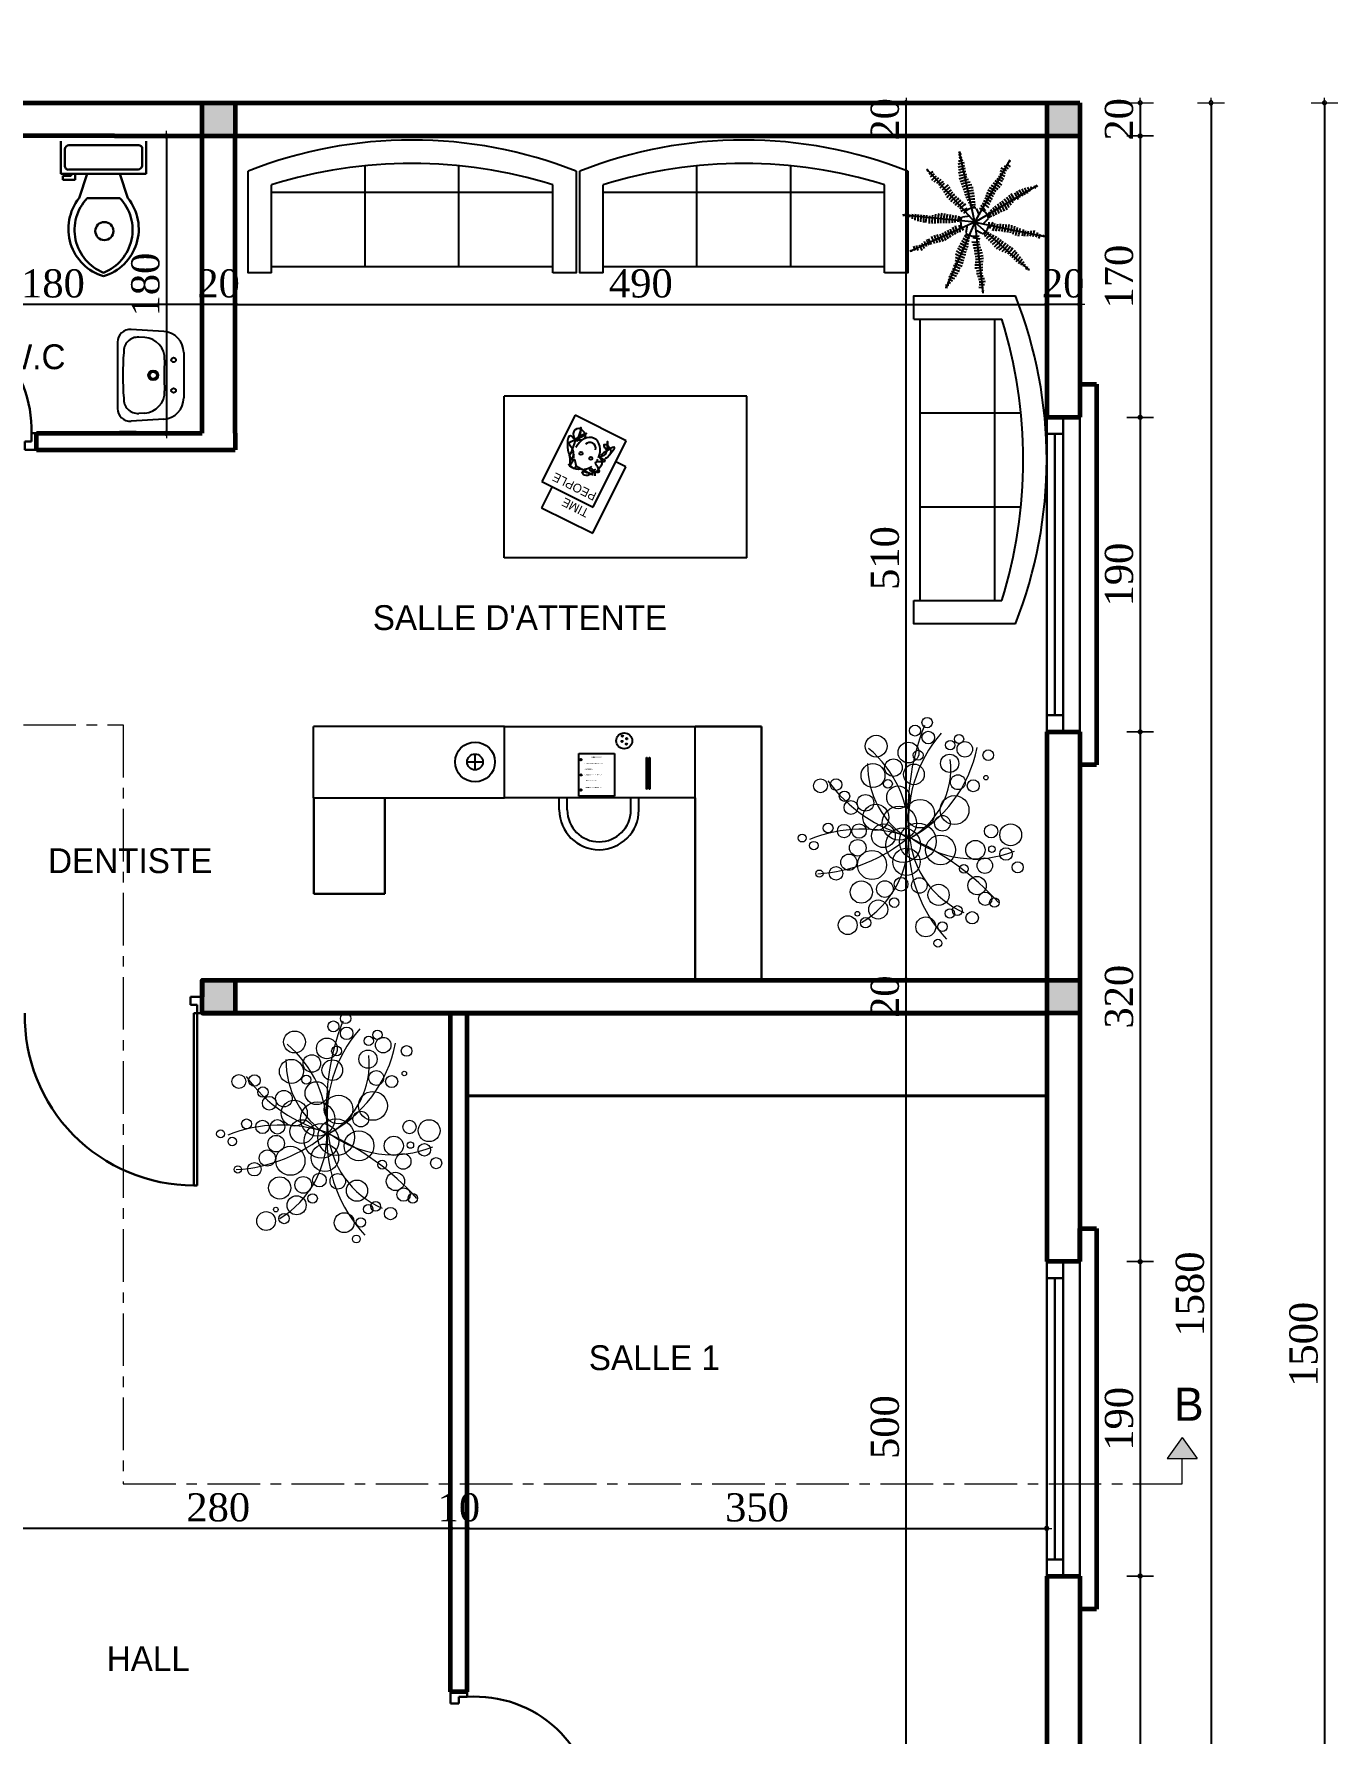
# Model space of a CAD drawing. Header units: millimetres. Extents: x -4146 to 23, y -2153 to 7365.
# Drawn here: x -3607 to -2819, y 2328 to 3354 of the extents above; entities that cross this region are included whole.
import ezdxf

# ---------------------------------------------------------------- set-up
doc = ezdxf.new("R2010")
doc.units = ezdxf.units.MM
doc.linetypes.add('AXES', pattern=[50.8, 31.75, -6.35, 6.35, -6.35])
for name, color, linetype in [('9-BUITEN', 7, 'Continuous'), ('F-1', 1, 'Continuous'), ('F-2', 2, 'Continuous'), ('f-3', 3, 'Continuous'), ('fur', 9, 'Continuous')]:
    doc.layers.add(name, color=color, linetype=linetype)
for name, color, linetype, lineweight in [('Calque9', 40, 'Continuous', 30), ('Cotation', 242, 'Continuous', 20), ('ecriture', 122, 'Continuous', 40), ('ESC', 111, 'Continuous', 40), ('fin', 73, 'Continuous', 20), ('HA', 8, 'Continuous', 20), ('minuiserue', 3, 'Continuous', 30), ('MUR', 6, 'Continuous', 60)]:
    doc.layers.add(name, color=color, linetype=linetype, lineweight=lineweight)
doc.styles.add('cotation', font='times.ttf', dxfattribs={"height": 17})
doc.dimstyles.new('ech-100', dxfattribs={"dimtxt": 17, "dimasz": 0.02, "dimexe": 1.25, "dimexo": 0.625, "dimgap": 4, "dimtad": 1, "dimdec": 0, "dimtxsty": 'cotation', "dimblk": 'cotation', "dimcen": 2, "dimse1": 1, "dimse2": 1, "dimadec": 0, "dimazin": 0, "dimtfac": 1, "dimtdec": 0, "dimtix": 1, "dimtmove": 0, "dimatfit": 3, "dimldrblk": 'cotation', "dimfxl": 1.25, "dimtolj": 1, "dimarcsym": 0})

# ---------------------------------------------------------------- blocks, each defined once
blk = doc.blocks.new('Canapé confort à dos rond - 7 pi')
at = {"linetype": 'Continuous'}
for p, q in [((-12.00002, -32.4421), (-12.00003, -6.5971)), ((11.99997, -32.4421), (11.99998, -6.5971)), ((-36.000027, -34), (-36.000027, -11.4696)), ((35.99998, -34), (35.99998, -11.4696)), ((-35.999844, -13.3819), (35.9998, -13.3819)), ((-36.000027, -32.4421), (35.99998, -32.4421))]:
    blk.add_line(p, q, dxfattribs=at)
for points in [[(-36.000027, -34), (-42.000027, -34), (-42.000027, -8)], [(41.99998, -8), (41.99998, -34), (35.99998, -34)]]:
    blk.add_lwpolyline(points, dxfattribs=at)
for centre, radius, start, end in [((0, -114.25), 114.25, 68.43141, 111.5686), ((-0.00001, -127.1968), 121.1968, 72.72033, 107.2797)]:
    blk.add_arc(centre, radius, start, end, dxfattribs=at)
blk = doc.blocks.new('cotation')
at = {"layer": 'Cotation'}
h = blk.add_hatch(color=256, dxfattribs=at)
h.paths.add_polyline_path([(57.15, 0), (62.15, 0, 0.41421356), (0, 62.15), (0, 57.15, -0.41421356)])
h.paths.add_polyline_path([(0, -57.15), (0, -62.15, 0.41421356), (62.15, 0), (57.15, 0, -0.41421356)])
h.paths.add_polyline_path([(0, -62.15), (0, -57.15, -0.41421356), (-57.15, 0), (-62.15, 0, 0.41421356)])
h.paths.add_polyline_path([(0, 57.15), (0, 62.15, 0.41421356), (-62.15, 0), (-57.15, 0, -0.41421356)])
for p, q in [((-152.4, 0), (152.4, 0)), ((0, 406.4), (0, -406.4))]:
    blk.add_line(p, q, dxfattribs=at)
for radius, start, end in [(62.15, 0, 180), (62.15, 180, 0), (57.15, 0, 180), (57.15, 180, 0)]:
    blk.add_arc((0, 0), radius, start, end, dxfattribs=at)
blk = doc.blocks.new('*D256')
at = {"layer": 'Defpoints', "color": 0}
for p in [(-2975.3, 3312.6), (-2975.3, 3292.6), (-2938.8, 3292.6)]:
    blk.add_point(p, dxfattribs=at)
at = {"layer": 'HA', "color": 0, "lineweight": -2}
blk.add_line((-2938.8, 3312.6), (-2938.8, 3292.6), dxfattribs=at)
at = {"layer": 'HA', "color": 0, "lineweight": -2, "xscale": 0.02, "yscale": 0.02, "zscale": 0.02}
for p, rotation in [((-2938.8, 3312.6), 90), ((-2938.8, 3292.6), 270)]:
    blk.add_blockref('cotation', p, dxfattribs=dict(at, rotation=rotation))
at = {"layer": 'HA', "color": 0, "insert": (-2951.5, 3302.6), "char_height": 17, "attachment_point": 5, "rotation": 90, "style": 'cotation'}
blk.add_mtext('\\A1;20', dxfattribs=at)
blk = doc.blocks.new('*D257')
at = {"layer": 'Defpoints', "color": 0}
for p in [(-2975.3, 3292.6), (-2975.3, 3122.6), (-2938.8, 3122.6)]:
    blk.add_point(p, dxfattribs=at)
at = {"layer": 'HA', "color": 0, "lineweight": -2}
blk.add_line((-2938.8, 3292.6), (-2938.8, 3122.6), dxfattribs=at)
at = {"layer": 'HA', "color": 0, "lineweight": -2, "xscale": 0.02, "yscale": 0.02, "zscale": 0.02}
for p, rotation in [((-2938.8, 3292.6), 90), ((-2938.8, 3122.6), 270)]:
    blk.add_blockref('cotation', p, dxfattribs=dict(at, rotation=rotation))
at = {"layer": 'HA', "color": 0, "insert": (-2951.5, 3207.6), "char_height": 17, "attachment_point": 5, "rotation": 90, "style": 'cotation'}
blk.add_mtext('\\A1;170', dxfattribs=at)
blk = doc.blocks.new('*D258')
at = {"layer": 'Defpoints', "color": 0}
for p in [(-2975.3, 3122.6), (-2975.3, 2932.6), (-2938.8, 2932.6)]:
    blk.add_point(p, dxfattribs=at)
at = {"layer": 'HA', "color": 0, "lineweight": -2}
blk.add_line((-2938.8, 3122.6), (-2938.8, 2932.6), dxfattribs=at)
at = {"layer": 'HA', "color": 0, "lineweight": -2, "xscale": 0.02, "yscale": 0.02, "zscale": 0.02}
for p, rotation in [((-2938.8, 3122.6), 90), ((-2938.8, 2932.6), 270)]:
    blk.add_blockref('cotation', p, dxfattribs=dict(at, rotation=rotation))
at = {"layer": 'HA', "color": 0, "insert": (-2951.5, 3027.6), "char_height": 17, "attachment_point": 5, "rotation": 90, "style": 'cotation'}
blk.add_mtext('\\A1;190', dxfattribs=at)
blk = doc.blocks.new('*D259')
at = {"layer": 'Defpoints', "color": 0}
for p in [(-2975.3, 2932.6), (-2975.3, 2612.6), (-2938.8, 2612.6)]:
    blk.add_point(p, dxfattribs=at)
at = {"layer": 'HA', "color": 0, "lineweight": -2}
blk.add_line((-2938.8, 2932.6), (-2938.8, 2612.6), dxfattribs=at)
at = {"layer": 'HA', "color": 0, "lineweight": -2, "xscale": 0.02, "yscale": 0.02, "zscale": 0.02}
for p, rotation in [((-2938.8, 2932.6), 90), ((-2938.8, 2612.6), 270)]:
    blk.add_blockref('cotation', p, dxfattribs=dict(at, rotation=rotation))
at = {"layer": 'HA', "color": 0, "insert": (-2951.5, 2772.6), "char_height": 17, "attachment_point": 5, "rotation": 90, "style": 'cotation'}
blk.add_mtext('\\A1;320', dxfattribs=at)
blk = doc.blocks.new('*D260')
at = {"layer": 'Defpoints', "color": 0}
for p in [(-2975.3, 2612.6), (-2975.3, 2422.6), (-2938.8, 2422.6)]:
    blk.add_point(p, dxfattribs=at)
at = {"layer": 'HA', "color": 0, "lineweight": -2}
blk.add_line((-2938.8, 2612.6), (-2938.8, 2422.6), dxfattribs=at)
at = {"layer": 'HA', "color": 0, "lineweight": -2, "xscale": 0.02, "yscale": 0.02, "zscale": 0.02}
for p, rotation in [((-2938.8, 2612.6), 90), ((-2938.8, 2422.6), 270)]:
    blk.add_blockref('cotation', p, dxfattribs=dict(at, rotation=rotation))
at = {"layer": 'HA', "color": 0, "insert": (-2951.5, 2517.6), "char_height": 17, "attachment_point": 5, "rotation": 90, "style": 'cotation'}
blk.add_mtext('\\A1;190', dxfattribs=at)
blk = doc.blocks.new('*D261')
at = {"layer": 'Defpoints', "color": 0}
for p in [(-2975.3, 2422.6), (-2975.3, 2102.6), (-2938.8, 2102.6)]:
    blk.add_point(p, dxfattribs=at)
at = {"layer": 'HA', "color": 0, "lineweight": -2}
blk.add_line((-2938.8, 2422.6), (-2938.8, 2102.6), dxfattribs=at)
at = {"layer": 'HA', "color": 0, "lineweight": -2, "xscale": 0.02, "yscale": 0.02, "zscale": 0.02}
for p, rotation in [((-2938.8, 2422.6), 90), ((-2938.8, 2102.6), 270)]:
    blk.add_blockref('cotation', p, dxfattribs=dict(at, rotation=rotation))
at = {"layer": 'HA', "color": 0, "insert": (-2951.5, 2262.6), "char_height": 17, "attachment_point": 5, "rotation": 90, "style": 'cotation'}
blk.add_mtext('\\A1;320', dxfattribs=at)
blk = doc.blocks.new('*D267')
at = {"layer": 'Defpoints', "color": 0}
for p in [(-2995.3, 3190.8), (-2995.3, 3190.8), (-2975.3, 3190.8)]:
    blk.add_point(p, dxfattribs=at)
at = {"layer": 'HA', "color": 0, "lineweight": -2}
for p, q in [((-2995.3, 3190.8), (-2995.3, 3190.8)), ((-2975.3, 3190.8), (-2995.3, 3190.8)), ((-2975.2, 3190.8), (-2975.2, 3190.8))]:
    blk.add_line(p, q, dxfattribs=at)
at = {"layer": 'HA', "color": 0, "lineweight": -2, "xscale": 0.02, "yscale": 0.02, "zscale": 0.02}
blk.add_blockref('cotation', (-2995.3, 3190.8), dxfattribs=at)
at = {"layer": 'HA', "color": 0, "lineweight": -2, "xscale": 0.02, "yscale": 0.02, "zscale": 0.02, "rotation": 180}
blk.add_blockref('cotation', (-2975.3, 3190.8), dxfattribs=at)
at = {"layer": 'HA', "color": 0, "insert": (-2985.3, 3203.4), "char_height": 17, "attachment_point": 5, "style": 'cotation'}
blk.add_mtext('\\A1;20', dxfattribs=at)
blk = doc.blocks.new('*D268')
at = {"layer": 'Defpoints', "color": 0}
for p in [(-3505.3, 3190.8), (-3505.3, 3190.8), (-3485.3, 3190.8)]:
    blk.add_point(p, dxfattribs=at)
at = {"layer": 'HA', "color": 0, "lineweight": -2}
for p, q in [((-3505.3, 3190.8), (-3505.3, 3190.8)), ((-3485.3, 3190.8), (-3505.3, 3190.8)), ((-3485.2, 3190.8), (-3485.2, 3190.8))]:
    blk.add_line(p, q, dxfattribs=at)
at = {"layer": 'HA', "color": 0, "lineweight": -2, "xscale": 0.02, "yscale": 0.02, "zscale": 0.02}
blk.add_blockref('cotation', (-3505.3, 3190.8), dxfattribs=at)
at = {"layer": 'HA', "color": 0, "lineweight": -2, "xscale": 0.02, "yscale": 0.02, "zscale": 0.02, "rotation": 180}
blk.add_blockref('cotation', (-3485.3, 3190.8), dxfattribs=at)
at = {"layer": 'HA', "color": 0, "insert": (-3495.3, 3203.4), "char_height": 17, "attachment_point": 5, "style": 'cotation'}
blk.add_mtext('\\A1;20', dxfattribs=at)
blk = doc.blocks.new('*D269')
at = {"layer": 'Defpoints', "color": 0}
for p in [(-3685.3, 3212.1), (-3685.3, 3190.8), (-3505.3, 3190.8)]:
    blk.add_point(p, dxfattribs=at)
at = {"layer": 'HA', "color": 0, "lineweight": -2}
blk.add_line((-3505.3, 3190.8), (-3685.2, 3190.8), dxfattribs=at)
at = {"layer": 'HA', "color": 0, "lineweight": -2, "xscale": 0.02, "yscale": 0.02, "zscale": 0.02, "rotation": 180}
blk.add_blockref('cotation', (-3685.3, 3190.8), dxfattribs=at)
at = {"layer": 'HA', "color": 0, "lineweight": -2, "xscale": 0.02, "yscale": 0.02, "zscale": 0.02}
blk.add_blockref('cotation', (-3505.3, 3190.8), dxfattribs=at)
at = {"layer": 'HA', "color": 0, "insert": (-3595.3, 3203.4), "char_height": 17, "attachment_point": 5, "style": 'cotation'}
blk.add_mtext('\\A1;180', dxfattribs=at)
blk = doc.blocks.new('A$C27715B0A')
at = {"layer": 'fur'}
for p, q in [((0.14, 0.4), (0.414, 0.4)), ((0.012, 0.28), (0, 0.082)), ((0.541, 0.28), (0.553, 0.082)), ((0.049, 0.165), (0.046, 0.128)), ((0.505, 0.165), (0.507, 0.128)), ((0.077, 0), (0.477, 0))]:
    blk.add_line(p, q, dxfattribs=at)
for centre, radius in [((0.184, 0.339), 0.0138), ((0.369, 0.339), 0.0138), ((0.277, 0.216), 0.0299), ((0.277, 0.216), 0.0209)]:
    blk.add_circle(centre, radius, dxfattribs=at)
for centre, radius, start, end in [((0.14, 0.272), 0.128, 90, 176.5107), ((0.414, 0.272), 0.128, 3.4893, 90), ((0.176, 0.157), 0.128, 87.0421, 176.5107), ((0.277, 2.097), 1.815, 267.0421, 272.9579), ((0.377, 0.157), 0.128, 3.4893, 92.9579), ((0.132, 0.123), 0.0854, 176.5107, 274.6424), ((0.422, 0.123), 0.0854, 265.3576, 3.4893), ((0.077, 0.077), 0.0768, 176.5107, 270), ((0.277, 1.739), 1.707, 265.3576, 274.6424), ((0.477, 0.077), 0.0768, 270, 3.4893)]:
    blk.add_arc(centre, radius, start, end, dxfattribs=at)
blk = doc.blocks.new('*D279')
at = {"layer": 'Defpoints', "color": 0}
for p in [(-2975.3, 3312.6), (-2975.3, 1732.6), (-2896, 1732.6)]:
    blk.add_point(p, dxfattribs=at)
at = {"layer": 'HA', "color": 0, "lineweight": -2}
blk.add_line((-2896, 3312.6), (-2896, 1732.6), dxfattribs=at)
at = {"layer": 'HA', "color": 0, "lineweight": -2, "xscale": 0.02, "yscale": 0.02, "zscale": 0.02}
for p, rotation in [((-2896, 3312.6), 90), ((-2896, 1732.6), 270)]:
    blk.add_blockref('cotation', p, dxfattribs=dict(at, rotation=rotation))
at = {"layer": 'HA', "color": 0, "insert": (-2908.7, 2593), "char_height": 17, "attachment_point": 5, "rotation": 90, "style": 'cotation'}
blk.add_mtext('\\A1;1580', dxfattribs=at)
blk = doc.blocks.new('B3')
at = {"layer": 'F-1'}
for p, q in [((-4180.4, 2571.9), (-4180, 2571.9)), ((-4180.4, 2552.7), (-4180.4, 2571.9)), ((-4180, 2571.9), (-4180, 2552.7)), ((-4178.9, 2571.9), (-4178.5, 2571.9)), ((-4178.9, 2552.7), (-4178.9, 2571.9)), ((-4178.5, 2571.9), (-4178.5, 2552.7)), ((-4180, 2552.7), (-4180.4, 2552.7)), ((-4178.5, 2552.7), (-4178.9, 2552.7))]:
    blk.add_line(p, q, dxfattribs=at)
at = {"layer": 'F-2'}
for p, q in [((-4159.2, 2576.1), (-4137.5, 2576.1)), ((-4159.2, 2550.4), (-4159.2, 2576.1)), ((-4137.5, 2576.1), (-4137.5, 2550.4)), ((-4137.5, 2550.4), (-4159.2, 2550.4))]:
    blk.add_line(p, q, dxfattribs=at)
for centre, radius in [((-4138.8, 2572.4), 0.45), ((-4138.9, 2563.3), 0.45), ((-4165, 2542.7), 4.8), ((-4138.8, 2554.1), 0.45), ((-4166.5, 2541.4), 0.434), ((-4166.3, 2544.7), 0.434), ((-4163.9, 2539.9), 0.434), ((-4163.7, 2543.1), 0.434)]:
    blk.add_circle(centre, radius, dxfattribs=at)
at = {"layer": 'f-3'}
for p, q in [((-4207.8, 2577.2), (-4092.6, 2577.2)), ((-4207.8, 2577.2), (-4207.8, 2534)), ((-4173.8, 2584.5), (-4173.8, 2577.2)), ((-4169, 2584.5), (-4169, 2577.2)), ((-4130.6, 2584.5), (-4130.6, 2577.2)), ((-4125.8, 2584.5), (-4125.8, 2577.2)), ((-3977.4, 2577.2), (-4092.6, 2577.2)), ((-4092.6, 2577.2), (-4092.6, 2534)), ((-4092.6, 2577.2), (-4092.6, 2534)), ((-3977.4, 2577.2), (-3977.4, 2534)), ((-4074.9, 2560.3), (-4074.9, 2550.7)), ((-4070.1, 2555.5), (-4079.7, 2555.5)), ((-4092.6, 2534), (-4207.8, 2534)), ((-4092.6, 2534), (-3977.4, 2534))]:
    blk.add_line(p, q, dxfattribs=at)
for radius in [12, 4.8]:
    blk.add_circle((-4074.9, 2555.5), radius, dxfattribs=at)
for radius in [24, 19.2]:
    blk.add_arc((-4149.8, 2584.5), radius, 0, 180, dxfattribs=at)
at = {"layer": 'F-1'}
for s, p in [('5. PICK UP PRESCRIPTION', (-4141, 2571.2)), ('4. BUY NEW OUTFIT', (-4141, 2567)), ('1. GO TO GROCERY STORE', (-4140.9, 2556.7)), ('3. PICK UP DRY CLEANING', (-4141, 2563.6)), ('2. LAUNDRY', (-4141, 2560.1)), ('THINGS TO DO', (-4145.2, 2552.9))]:
    blk.add_text(s, height=0.6, rotation=180, dxfattribs=at).set_placement(p)
blk = doc.blocks.new('B1')
at = {"layer": 'minuiserue'}
for p, q in [((-2606.2, 2449.2), (-2664.1, 2449.2)), ((-2664.1, 2406.2), (-2664.1, 2449.2)), ((-2606.2, 2406.2), (-2664.1, 2406.2))]:
    blk.add_line(p, q, dxfattribs=at)
at = {"layer": 'HA', "rotation": 90}
blk.add_blockref('B3', (-29, 6426.7), dxfattribs=at)
blk = doc.blocks.new('XXXHBO16')
at = {"color": 0, "linetype": 'ByBlock'}
for p, q in [((-34.4, 145.6), (-30.5, 147.6)), ((-33.6, 139.8), (-28, 143.5)), ((0, 0), (-32.3, 146.5)), ((0, 0), (74.1, 130.4)), ((61.2, 118), (69.9, 111.8)), ((66.4, 122.3), (73.8, 116)), ((70.8, 129), (73.4, 125.3)), ((-32.8, 97.9), (-17.2, 100.6)), ((46, 91.4), (58.1, 85.6)), ((-8.6, 30.5), (0.3, 32.6)), ((2.3, 28.4), (9.2, 14.2)), ((12.4, 35.3), (22.4, 24.3))]:
    blk.add_line(p, q, dxfattribs=at)
for radius, start, end in [(126, 100.4195, 106.2498), (120, 100.3725, 107.0614), (114, 100.3204, 107.6998), (132, 100.9275, 105.1598), (138, 101.4793, 104.1717), (120, 57.521, 63.6333), (126, 58.2087, 64.1349), (108, 100.2626, 108.411), (96, 100.12, 110.0324), (90, 98.6182, 109.9747), (84, 96.8812, 109.9088), (78, 94.8465, 109.8326), (72, 92.7838, 109.8615), (78, 54.9117, 67.1885), (84, 54.323, 65.8976), (90, 53.8134, 64.7857), (96, 53.8735, 63.8176), (108, 55.9081, 62.56), (114, 56.7585, 62.8153), (66, 92.3455, 110.0508), (60, 91.8192, 110.278), (54, 91.1752, 110.5557), (48, 90.3691, 110.1574), (42, 89.3305, 109.0606), (36, 87.9414, 107.5931), (42, 45.6039, 67.4771), (48, 48.9103, 67.5649), (54, 51.1356, 67.6333), (60, 52.4375, 67.688), (66, 53.4982, 67.7327), (72, 54.3794, 67.77), (30, 13.9868, 70.8343)]:
    blk.add_arc((0, 0), radius, start, end, dxfattribs=at)
blk = doc.blocks.new('c3ahbo16')
at = {"color": 0, "linetype": 'ByBlock', "lineweight": 0}
blk.add_blockref('XXXHBO16', (0, 0), dxfattribs=at)
for rotation in [72.00000000000053, 287.9999999999995, 143.9999999999999, 216.0000000000001]:
    blk.add_blockref('XXXHBO16', (0, 0), dxfattribs=dict(at, rotation=rotation))
blk = doc.blocks.new('c3ahboo4')
at = {"color": 0, "linetype": 'ByBlock', "lineweight": 0}
for centre, radius in [((27.3, 175.9), 7.84), ((-49.7, 140.3), 16.5), ((9, 163.8), 8.29), ((28.9, 153.3), 9.49), ((75.4, 151.1), 7.02), ((-0.9, 130.6), 15.7), ((13.7, 126.6), 7.4), ((62.2, 141.9), 7.06), ((84.1, 135.6), 11.7), ((119.5, 126.7), 8.03), ((-54.5, 95.9), 18.1), ((-23.6, 107.8), 13.3), ((7.3, 97.7), 15.6), ((61.2, 114.3), 13.8), ((-133.7, 80.5), 10.5), ((-110.3, 82.2), 8.72), ((-32, 83.4), 6.71), ((-16.5, 63), 17.3), ((73.6, 85.8), 11.2), ((96.9, 80.5), 9.1), ((116, 92.7), 3.31), ((-97.5, 64.7), 7.84), ((-87.8, 47.7), 10.4), ((-65.8, 54.7), 12.5), ((-50.2, 32.8), 19.7), ((16.7, 38.3), 21.6), ((68.6, 43.8), 21.8), ((-14.8, 24), 25.8), ((50.3, 23.8), 11.8), ((-161.4, 1.5), 5.94), ((-122.2, 16.6), 7.4), ((-98.2, 12.1), 10.1), ((-75.5, 12.1), 10.9), ((-38.7, 5), 17.9), ((-8.9, -9.1), 26.2), ((13.2, -3.6), 27.7), ((47.5, -16.5), 22.5), ((123.8, 11.9), 10.1), ((153.4, 6.4), 16.5), ((-143.7, -9.9), 6.43), ((-90.9, -35), 12.2), ((-77.5, -13.2), 12.5), ((-56, -39.1), 22), ((-3.9, -34.5), 20.7), ((100.1, -16.5), 14.5), ((125.1, -15.4), 4.93), ((146.2, -22.6), 9.39), ((-135.4, -52.2), 5.46), ((-110.3, -51.9), 10.2), ((82.7, -45), 6.62), ((114.3, -40.1), 11.7), ((164, -42.7), 8.4), ((-72.1, -80.1), 16.8), ((-36.5, -75.5), 12.6), ((-12.1, -68.3), 10.3), ((15.5, -70.1), 11.7), ((44.5, -84.3), 16), ((102.6, -70.3), 13.8), ((-46.6, -106.4), 14.4), ((-22.5, -96), 7.19), ((72.8, -108), 7.4), ((114.9, -90.2), 10.1), ((128.8, -95.8), 7.19), ((-92.7, -130.1), 14.2), ((-78, -112.8), 3.49), ((-65.6, -126.4), 7.8), ((25.2, -132.6), 15), ((50.3, -132.3), 7.19), ((61.5, -112.3), 7.06), ((95.2, -118.9), 9.36), ((43.5, -157.3), 5.94)]:
    blk.add_circle(centre, radius, dxfattribs=at)
for centre, radius, start, end in [((350.6, 42.4), 352.1, 158.4887, 186.8224), ((199.5, 28.3), 200.3, 138.8673, 187.727), ((-166.1, 8.9), 165.5, 357.8699, 50.6155), ((-92.6, 176.8), 199, 297.5671, 348.8381), ((69.2, 112.3), 131.9, 179.3256, 238.0735), ((-56.6, 106.2), 119.6, 298.751, 6.6118), ((56.2, 217.3), 220.7, 215.8726, 255.444), ((-70.2, -201.8), 216.7, 71.3392, 111.6799), ((-151, 178.2), 231, 273.3086, 310.5821), ((-148.7, 0.2), 147.9, 301.2651, 0.9994), ((-171.6, -375.4), 414.9, 42.3394, 65.6862), ((210.9, -6.8), 211.6, 177.8302, 223.0418), ((137.8, 15.1), 137.5, 184.7691, 246.3269), ((98.8, 130.3), 160.2, 232.24, 292.0944)]:
    blk.add_arc(centre, radius, start, end, dxfattribs=at)
blk = doc.blocks.new('*D283')
at = {"layer": 'Defpoints', "color": 0}
for p in [(-3080.2, 2762.6), (-3080.2, 2762.6), (-3080.2, 2262.6)]:
    blk.add_point(p, dxfattribs=at)
at = {"layer": 'HA', "color": 0, "lineweight": -2}
blk.add_line((-3080.2, 2262.6), (-3080.2, 2762.6), dxfattribs=at)
at = {"layer": 'HA', "color": 0, "lineweight": -2, "xscale": 0.02, "yscale": 0.02, "zscale": 0.02}
for p, rotation in [((-3080.2, 2762.6), 90), ((-3080.2, 2262.6), 270)]:
    blk.add_blockref('cotation', p, dxfattribs=dict(at, rotation=rotation))
at = {"layer": 'HA', "color": 0, "insert": (-3092.9, 2512.6), "char_height": 17, "attachment_point": 5, "rotation": 90, "style": 'cotation'}
blk.add_mtext('\\A1;500', dxfattribs=at)
blk = doc.blocks.new('*D284')
at = {"layer": 'Defpoints', "color": 0}
for p in [(-3080.2, 2782.6), (-3080.2, 2782.6), (-3080.2, 2762.6)]:
    blk.add_point(p, dxfattribs=at)
at = {"layer": 'HA', "color": 0, "lineweight": -2}
for p, q in [((-3080.2, 2782.6), (-3080.2, 2782.7)), ((-3080.2, 2762.6), (-3080.2, 2782.6)), ((-3080.2, 2762.6), (-3080.2, 2762.6))]:
    blk.add_line(p, q, dxfattribs=at)
at = {"layer": 'HA', "color": 0, "lineweight": -2, "xscale": 0.02, "yscale": 0.02, "zscale": 0.02}
for p, rotation in [((-3080.2, 2782.6), 270), ((-3080.2, 2762.6), 90)]:
    blk.add_blockref('cotation', p, dxfattribs=dict(at, rotation=rotation))
at = {"layer": 'HA', "color": 0, "insert": (-3092.9, 2772.6), "char_height": 17, "attachment_point": 5, "rotation": 90, "style": 'cotation'}
blk.add_mtext('\\A1;20', dxfattribs=at)
blk = doc.blocks.new('*D285')
at = {"layer": 'Defpoints', "color": 0}
for p in [(-3080.2, 3292.6), (-3080.2, 3292.6), (-3080.2, 2782.6)]:
    blk.add_point(p, dxfattribs=at)
at = {"layer": 'HA', "color": 0, "lineweight": -2}
blk.add_line((-3080.2, 2782.6), (-3080.2, 3292.6), dxfattribs=at)
at = {"layer": 'HA', "color": 0, "lineweight": -2, "xscale": 0.02, "yscale": 0.02, "zscale": 0.02}
for p, rotation in [((-3080.2, 3292.6), 90), ((-3080.2, 2782.6), 270)]:
    blk.add_blockref('cotation', p, dxfattribs=dict(at, rotation=rotation))
at = {"layer": 'HA', "color": 0, "insert": (-3092.9, 3037.6), "char_height": 17, "attachment_point": 5, "rotation": 90, "style": 'cotation'}
blk.add_mtext('\\A1;510', dxfattribs=at)
blk = doc.blocks.new('*D286')
at = {"layer": 'Defpoints', "color": 0}
for p in [(-3080.2, 3312.6), (-3080.2, 3312.6), (-3080.2, 3292.6)]:
    blk.add_point(p, dxfattribs=at)
at = {"layer": 'HA', "color": 0, "lineweight": -2}
for p, q in [((-3080.2, 3312.6), (-3080.2, 3312.7)), ((-3080.2, 3292.6), (-3080.2, 3312.6)), ((-3080.2, 3292.6), (-3080.2, 3292.6))]:
    blk.add_line(p, q, dxfattribs=at)
at = {"layer": 'HA', "color": 0, "lineweight": -2, "xscale": 0.02, "yscale": 0.02, "zscale": 0.02}
for p, rotation in [((-3080.2, 3312.6), 270), ((-3080.2, 3292.6), 90)]:
    blk.add_blockref('cotation', p, dxfattribs=dict(at, rotation=rotation))
at = {"layer": 'HA', "color": 0, "insert": (-3092.9, 3302.6), "char_height": 17, "attachment_point": 5, "rotation": 90, "style": 'cotation'}
blk.add_mtext('\\A1;20', dxfattribs=at)
blk = doc.blocks.new('*D287')
at = {"layer": 'Defpoints', "color": 0}
for p in [(-3485.3, 3190.8), (-2995.3, 3190.8), (-2995.3, 3190.8)]:
    blk.add_point(p, dxfattribs=at)
at = {"layer": 'HA', "color": 0, "lineweight": -2}
blk.add_line((-3485.2, 3190.8), (-2995.3, 3190.8), dxfattribs=at)
at = {"layer": 'HA', "color": 0, "lineweight": -2, "xscale": 0.02, "yscale": 0.02, "zscale": 0.02, "rotation": 180}
blk.add_blockref('cotation', (-3485.3, 3190.8), dxfattribs=at)
at = {"layer": 'HA', "color": 0, "lineweight": -2, "xscale": 0.02, "yscale": 0.02, "zscale": 0.02}
blk.add_blockref('cotation', (-2995.3, 3190.8), dxfattribs=at)
at = {"layer": 'HA', "color": 0, "insert": (-3240.3, 3203.4), "char_height": 17, "attachment_point": 5, "style": 'cotation'}
blk.add_mtext('\\A1;490', dxfattribs=at)
blk = doc.blocks.new('*D304')
at = {"layer": 'Defpoints', "color": 0}
for p in [(-3355.2, 2451.4), (-3355.2, 2451.4), (-3345.2, 2451.4)]:
    blk.add_point(p, dxfattribs=at)
at = {"layer": 'HA', "color": 0, "lineweight": -2}
for p, q in [((-3355.3, 2451.4), (-3355.3, 2451.4)), ((-3345.2, 2451.4), (-3355.2, 2451.4)), ((-3345.2, 2451.4), (-3345.2, 2451.4))]:
    blk.add_line(p, q, dxfattribs=at)
at = {"layer": 'HA', "color": 0, "lineweight": -2, "xscale": 0.02, "yscale": 0.02, "zscale": 0.02}
blk.add_blockref('cotation', (-3355.2, 2451.4), dxfattribs=at)
at = {"layer": 'HA', "color": 0, "lineweight": -2, "xscale": 0.02, "yscale": 0.02, "zscale": 0.02, "rotation": 180}
blk.add_blockref('cotation', (-3345.2, 2451.4), dxfattribs=at)
at = {"layer": 'HA', "color": 0, "insert": (-3350.2, 2464), "char_height": 17, "attachment_point": 5, "style": 'cotation'}
blk.add_mtext('\\A1;10', dxfattribs=at)
blk = doc.blocks.new('*D305')
at = {"layer": 'Defpoints', "color": 0}
for p in [(-3635.7, 2451.4), (-3635.7, 2451.4), (-3355.2, 2451.4)]:
    blk.add_point(p, dxfattribs=at)
at = {"layer": 'HA', "color": 0, "lineweight": -2}
blk.add_line((-3355.3, 2451.4), (-3635.7, 2451.4), dxfattribs=at)
at = {"layer": 'HA', "color": 0, "lineweight": -2, "xscale": 0.02, "yscale": 0.02, "zscale": 0.02, "rotation": 180}
blk.add_blockref('cotation', (-3635.7, 2451.4), dxfattribs=at)
at = {"layer": 'HA', "color": 0, "lineweight": -2, "xscale": 0.02, "yscale": 0.02, "zscale": 0.02}
blk.add_blockref('cotation', (-3355.2, 2451.4), dxfattribs=at)
at = {"layer": 'HA', "color": 0, "insert": (-3495.5, 2464), "char_height": 17, "attachment_point": 5, "style": 'cotation'}
blk.add_mtext('\\A1;280', dxfattribs=at)
blk = doc.blocks.new('*D307')
at = {"layer": 'Defpoints', "color": 0}
for p in [(-2995.3, 2451.4), (-3345.2, 2437.1), (-2995.3, 2437.1)]:
    blk.add_point(p, dxfattribs=at)
at = {"layer": 'HA', "color": 0, "lineweight": -2}
blk.add_line((-3345.2, 2451.4), (-2995.3, 2451.4), dxfattribs=at)
at = {"layer": 'HA', "color": 0, "lineweight": -2, "xscale": 0.02, "yscale": 0.02, "zscale": 0.02, "rotation": 180}
blk.add_blockref('cotation', (-3345.2, 2451.4), dxfattribs=at)
at = {"layer": 'HA', "color": 0, "lineweight": -2, "xscale": 0.02, "yscale": 0.02, "zscale": 0.02}
blk.add_blockref('cotation', (-2995.3, 2451.4), dxfattribs=at)
at = {"layer": 'HA', "color": 0, "insert": (-3170.2, 2464), "char_height": 17, "attachment_point": 5, "style": 'cotation'}
blk.add_mtext('\\A1;350', dxfattribs=at)
blk = doc.blocks.new('*D386')
at = {"layer": 'Defpoints', "color": 0}
for p in [(-2975.3, 3312.6), (-2975.3, 1812.6), (-2827.5, 1812.6)]:
    blk.add_point(p, dxfattribs=at)
at = {"layer": 'HA', "color": 0, "lineweight": -2}
blk.add_line((-2827.5, 3312.6), (-2827.5, 1812.6), dxfattribs=at)
at = {"layer": 'HA', "color": 0, "lineweight": -2, "xscale": 0.02, "yscale": 0.02, "zscale": 0.02}
for p, rotation in [((-2827.5, 3312.6), 90), ((-2827.5, 1812.6), 270)]:
    blk.add_blockref('cotation', p, dxfattribs=dict(at, rotation=rotation))
at = {"layer": 'HA', "color": 0, "insert": (-2840.1, 2562.6), "char_height": 17, "attachment_point": 5, "rotation": 90, "style": 'cotation'}
blk.add_mtext('\\A1;1500', dxfattribs=at)
blk = doc.blocks.new('*D425')
at = {"layer": 'Defpoints', "color": 0}
for p in [(-3525.1, 3292.6), (-3526.8, 3113), (-3525.1, 3113)]:
    blk.add_point(p, dxfattribs=at)
at = {"layer": 'HA', "color": 0, "lineweight": -2}
blk.add_line((-3526.8, 3292.6), (-3526.8, 3113), dxfattribs=at)
at = {"layer": 'HA', "color": 0, "lineweight": -2, "xscale": 0.02, "yscale": 0.02, "zscale": 0.02}
for p, rotation in [((-3526.8, 3292.6), 90), ((-3526.8, 3113), 270)]:
    blk.add_blockref('cotation', p, dxfattribs=dict(at, rotation=rotation))
at = {"layer": 'HA', "color": 0, "insert": (-3539.4, 3202.8), "char_height": 17, "attachment_point": 5, "rotation": 90, "style": 'cotation'}
blk.add_mtext('\\A1;180', dxfattribs=at)
blk = doc.blocks.new('BAB')
at = {"layer": 'minuiserue'}
for p, q in [((0, 80), (-10, 80)), ((-10, 77), (-10, 80)), ((-5, 77), (-10, 77)), ((-5, 73), (-5, 77)), ((0, 73), (-5, 73)), ((0, 80), (0, 73)), ((-10, 5), (-84, 5)), ((-84, 5), (-84, 3)), ((-10, 3), (-84, 3)), ((-10, 5), (-10, 0)), ((-5, 3), (-10, 3)), ((-10, 0), (0, 0)), ((0, 7), (-5, 7)), ((-5, 7), (-5, 3)), ((0, 0), (0, 7))]:
    blk.add_line(p, q, dxfattribs=at)
blk.add_arc((-12, 5), 72, 88.4304, 180, dxfattribs=at)

msp = doc.modelspace()

# ---------------------------------------------------------------- hatches: boundary and pattern name
at = {"layer": 'fin'}
h = msp.add_hatch(color=256, dxfattribs=at)
h.paths.add_polyline_path([(-3867.136, 3354.186), (-3867.136, 3329.515), (-3844.696, 3341.851)])
h.paths.add_polyline_path([(-2913.397, 2506.295), (-2922.466, 2493.594), (-2904.327, 2493.594)])
h.paths.add_polyline_path([(-4019.543, 2964.874), (-4027.838, 2949.979), (-4011.249, 2949.979)])
at = {"layer": 'HA'}
h = msp.add_hatch(color=256, dxfattribs=at)
h.paths.add_polyline_path([(-2995.252, 3292.624), (-2975.252, 3292.624), (-2975.252, 3312.624), (-2995.252, 3312.624)])
h.paths.add_polyline_path([(-3485.253, 3292.624), (-3485.253, 3312.624), (-3505.253, 3312.624), (-3505.253, 3292.624)])
h.paths.add_polyline_path([(-3685.252, 3292.624), (-3685.252, 3312.624), (-3705.252, 3312.624), (-3705.252, 3292.624)])
h = msp.add_hatch(color=256, dxfattribs=at)
h.paths.add_polyline_path([(-2975.252, 2782.624), (-2995.252, 2782.624), (-2995.252, 2762.624), (-2975.252, 2762.624)])
h.paths.add_polyline_path([(-3485.247, 2782.624), (-3505.247, 2782.624), (-3505.247, 2762.624), (-3485.247, 2762.624)])
h.paths.add_polyline_path([(-3685.252, 2782.624), (-3705.252, 2782.624), (-3705.252, 2762.624), (-3685.252, 2762.624)])
h.paths.add_polyline_path([(-3955.252, 2782.624), (-3975.252, 2782.624), (-3975.252, 2772.624), (-3975.252, 2762.624), (-3955.252, 2762.624)])

# ---------------------------------------------------------------- linework, layer by layer
at = {"layer": 'Calque9'}
for p, q in [((-3590.538, 3289.424), (-3590.538, 3269.772)), ((-3588.081, 3284.511), (-3588.081, 3274.685)), ((-3543.865, 3286.967), (-3585.625, 3286.967)), ((-3541.409, 3274.685), (-3541.409, 3284.511)), ((-3538.953, 3269.772), (-3538.953, 3289.424)), ((-3590.538, 3269.772), (-3538.953, 3269.772)), ((-3589.31, 3268.544), (-3584.397, 3268.544)), ((-3589.31, 3266.088), (-3589.31, 3268.544)), ((-3581.94, 3266.088), (-3589.31, 3266.088)), ((-3585.625, 3272.229), (-3543.865, 3272.229)), ((-3584.397, 3268.544), (-3584.397, 3269.772)), ((-3581.94, 3269.772), (-3581.94, 3266.088)), ((-3574.571, 3269.772), (-3579.484, 3255.034)), ((-3554.919, 3269.772), (-3550.007, 3255.034)), ((-3554.919, 3255.034), (-3574.571, 3255.034))]:
    msp.add_line(p, q, dxfattribs=at)
at = {"layer": 'Calque9', "extrusion": (0, 0, -1)}
for centre, major_axis, start_param, end_param in [((-3585.484, 3284.37), (-1.839, -1.839), 0.83958905, 2.30200361), ((-3543.558, 3284.818), (-1.535, -1.535), 2.21429748, 4.06888783), ((-3585.932, 3274.378), (1.535, -1.535), 0.64350115, 2.49809154), ((-3544.198, 3275.017), (-1.986, -1.986), 4.04559845, 5.37917952), ((-3556.1, 3236.413), (21.137, -21.137), 1.07881195, 3.02868539), ((-3554.428, 3235.831), (-19.678, -19.678), -0.40561493, 1.54692501), ((-3573.391, 3236.413), (-21.137, -21.137), 3.25450313, 5.20437622), ((-3575.062, 3235.831), (19.678, -19.678), 4.73626348, 6.68880422), ((-3564.256, 3235.135), (-3.86, -3.86), -0.78539816, 5.49778714)]:
    msp.add_ellipse(centre, major_axis=major_axis, ratio=1, start_param=start_param, end_param=end_param, dxfattribs=at)
at = {"layer": 'ESC'}
msp.add_line((-2995.252, 2712.624), (-3345.247, 2712.624), dxfattribs=at)
at = {"layer": 'F-2'}
for p, q in [((-3280.067, 3123.877), (-3300.059, 3083.816)), ((-3249.111, 3108.428), (-3280.067, 3123.877)), ((-3269.103, 3068.368), (-3249.111, 3108.428)), ((-3269.37, 3052.552), (-3249.378, 3092.612)), ((-3249.378, 3092.612), (-3255.484, 3095.659)), ((-3293.954, 3080.769), (-3300.326, 3068)), ((-3300.059, 3083.816), (-3269.103, 3068.368)), ((-3300.326, 3068), (-3269.37, 3052.552))]:
    msp.add_line(p, q, dxfattribs=at)
for centre in [(-3276.477, 3100.832), (-3270.507, 3097.853)]:
    msp.add_circle(centre, 0.925, dxfattribs=at)
for centre in [(-3271.098, 3103.923), (-3271.365, 3088.107)]:
    msp.add_arc(centre, 3.571, 345.234999, 137.485462, dxfattribs=at)
for start_param, end_param in [(4.78572178, 7.82547552), (8.26258631, 8.49160533), (8.11575823, 8.12837379), (8.58500834, 8.73145111), (8.96647071, 9.11324203), (9.26608596, 9.68431417), (9.78998517, 9.9580904), (10.18291564, 10.39831865), (4.56795623, 4.67996613)]:
    msp.add_ellipse((-3272.913, 3100.873), major_axis=(4.469, 8.955), ratio=0.75, start_param=start_param, end_param=end_param, dxfattribs=at)
at = {"layer": 'F-2', "start_tangent": (-0.87269902, -0.48825856), "end_tangent": (0.33338044, 0.94279238)}
msp.add_spline([(-3271.067, 3091.58), (-3265.519, 3089.587), (-3267.495, 3095.487), (-3261.934, 3096.343), (-3265.274, 3098.651), (-3263.76, 3095.876), (-3269.222, 3089.405), (-3268.003, 3091.04), (-3273.295, 3087.396), (-3275.754, 3089.459), (-3269.5, 3088.01), (-3277.041, 3091.634), (-3279.499, 3093.14), (-3277.041, 3091.634), (-3280.754, 3091.636), (-3283.838, 3094.03), (-3280.111, 3091.634), (-3280.732, 3097.1), (-3282.961, 3093.753), (-3283.077, 3097.713), (-3283.528, 3100.446), (-3282.473, 3097.193), (-3281.073, 3101.729), (-3283.684, 3106.77), (-3279.52, 3109.315), (-3273.166, 3112.843), (-3279.52, 3109.315), (-3274.104, 3110.106), (-3277.687, 3115.786), (-3281.124, 3112.756), (-3278.637, 3108.31), (-3276.515, 3116.455), (-3279.52, 3109.315), (-3282.834, 3111.473), (-3283.528, 3100.446), (-3279.52, 3109.315)], degree=3, dxfattribs=at)
at = {"layer": 'F-2', "start_tangent": (-0.0574689, -0.9983473)}
msp.add_spline([(-3260.397, 3098.566), (-3261.869, 3097.648), (-3260.397, 3098.566), (-3260.149, 3105.29), (-3262.375, 3106.176), (-3260.744, 3102.585), (-3260.494, 3107.801), (-3261.939, 3100.19), (-3264.077, 3099.335), (-3256.554, 3104.552), (-3260.397, 3098.566)], degree=3, dxfattribs=at)
at = {"layer": 'f-3'}
for p, q in [((-3322.839, 3037.757), (-3322.839, 3135.441)), ((-3176.312, 3135.441), (-3322.839, 3135.441)), ((-3176.312, 3037.757), (-3176.312, 3135.441)), ((-3176.312, 3037.757), (-3176.312, 3135.441)), ((-3176.312, 3037.757), (-3322.839, 3037.757))]:
    msp.add_line(p, q, dxfattribs=at)
at = {"layer": 'fin', "linetype": 'AXES'}
for p, q in [((-4019.543, 2936.874), (-3552.815, 2936.874)), ((-3552.815, 2936.874), (-3552.815, 2478.295)), ((-3552.815, 2478.295), (-2913.397, 2478.295))]:
    msp.add_line(p, q, dxfattribs=at)
at = {"layer": 'fin'}
for p, q in [((-2913.397, 2506.295), (-2922.466, 2493.594)), ((-2913.397, 2506.295), (-2904.327, 2493.594)), ((-2922.466, 2493.594), (-2904.327, 2493.594)), ((-2913.397, 2478.295), (-2913.397, 2493.594))]:
    msp.add_line(p, q, dxfattribs=at)
at = {"layer": 'minuiserue'}
for p, q in [((-2975.252, 3122.624), (-2995.252, 3122.624)), ((-2995.252, 3122.624), (-2995.252, 2932.624)), ((-2985.252, 3122.624), (-2985.252, 2932.624)), ((-2985.252, 3122.624), (-2985.252, 3112.624)), ((-2975.252, 2932.624), (-2975.252, 3122.624)), ((-2985.252, 3112.624), (-2995.252, 3112.624)), ((-2990.252, 3112.624), (-2990.252, 2942.624)), ((-3167.451, 2935.886), (-3207.451, 2935.886)), ((-3167.451, 2892.686), (-3167.451, 2935.886)), ((-2985.252, 2942.624), (-2995.252, 2942.624)), ((-2985.252, 2932.624), (-2985.252, 2942.624)), ((-2995.252, 2932.624), (-2975.252, 2932.624)), ((-3207.451, 2892.686), (-3207.451, 2782.624)), ((-3167.451, 2892.686), (-3167.451, 2782.624)), ((-3505.247, 2772.624), (-3512.247, 2772.624)), ((-3512.247, 2772.624), (-3512.247, 2767.624)), ((-3505.247, 2762.624), (-3505.247, 2772.624)), ((-3512.247, 2767.624), (-3508.247, 2767.624)), ((-3510.247, 2762.624), (-3510.247, 2658.624)), ((-3510.247, 2762.624), (-3508.247, 2762.624)), ((-3508.247, 2767.624), (-3508.247, 2762.624)), ((-3508.247, 2762.624), (-3505.247, 2762.624)), ((-3508.247, 2762.624), (-3508.247, 2658.624)), ((-2995.252, 2762.624), (-2995.252, 2712.624)), ((-3510.247, 2658.624), (-3508.247, 2658.624)), ((-2995.252, 2612.624), (-2995.252, 2422.624)), ((-2975.252, 2612.624), (-2995.252, 2612.624)), ((-2985.252, 2612.624), (-2985.252, 2422.624)), ((-2985.252, 2612.624), (-2985.252, 2602.624)), ((-2975.252, 2422.624), (-2975.252, 2612.624)), ((-2985.252, 2602.624), (-2995.252, 2602.624)), ((-2990.252, 2602.624), (-2990.252, 2432.624)), ((-2985.252, 2432.624), (-2995.252, 2432.624)), ((-2985.252, 2422.624), (-2985.252, 2432.624)), ((-2975.252, 2422.624), (-2995.252, 2422.624)), ((-3345.247, 2352.624), (-3355.247, 2352.624)), ((-3355.247, 2352.624), (-3355.247, 2345.624)), ((-3345.247, 2349.624), (-3345.247, 2352.624)), ((-3355.247, 2345.624), (-3350.247, 2345.624)), ((-3350.247, 2345.624), (-3350.247, 2349.624)), ((-3350.247, 2349.624), (-3345.247, 2349.624))]:
    msp.add_line(p, q, dxfattribs=at)
for centre, radius, start, end in [((-3510.247, 2760.643), 102.019, 178.887496, 270), ((-3340.41, 2277.624), 72.162, 360, 93.843912)]:
    msp.add_arc(centre, radius, start, end, dxfattribs=at)
at = {"layer": 'MUR'}
for p, q in [((-3975.252, 3312.624), (-3008.252, 3312.624)), ((-3975.252, 3312.624), (-2975.252, 3312.624)), ((-3505.253, 3292.624), (-3505.253, 3312.624)), ((-3485.253, 3312.624), (-3485.253, 3292.624)), ((-2995.252, 3312.624), (-2995.252, 3122.624)), ((-2975.252, 3312.624), (-2975.252, 3122.624)), ((-3558.212, 3292.624), (-3625.252, 3292.624)), ((-3558.212, 3292.624), (-3541.498, 3292.624)), ((-3548.252, 3292.624), (-3028.252, 3292.624)), ((-3505.253, 3113.019), (-3505.253, 3292.624)), ((-3485.253, 3113.019), (-3485.253, 3292.624)), ((-3028.252, 3292.624), (-2975.252, 3292.624)), ((-2975.252, 3292.624), (-2975.252, 3122.624)), ((-2975.252, 3142.624), (-2965.252, 3142.624)), ((-2965.252, 3142.624), (-2965.252, 2932.624)), ((-2995.252, 3122.624), (-2975.252, 3122.624)), ((-3605.252, 3113.019), (-3505.253, 3113.019)), ((-3605.252, 3103.019), (-3605.252, 3113.019)), ((-3545.123, 3113.019), (-3555.123, 3113.019)), ((-3544.993, 3113.019), (-3505.253, 3113.019)), ((-3485.253, 3113.019), (-3485.253, 3103.019)), ((-3605.252, 3103.019), (-3485.253, 3103.019)), ((-2995.252, 2932.624), (-2995.252, 2612.624)), ((-2995.252, 2932.624), (-2975.252, 2932.624)), ((-2975.252, 2932.624), (-2975.252, 2612.624)), ((-2975.252, 2932.624), (-2975.252, 2612.624)), ((-2965.252, 2932.624), (-2965.252, 2912.624)), ((-2965.252, 2912.624), (-2975.252, 2912.624)), ((-3505.247, 2782.624), (-3505.247, 2772.624)), ((-3505.247, 2782.624), (-2995.252, 2782.624)), ((-3495.117, 2782.624), (-2995.252, 2782.624)), ((-2995.252, 2782.624), (-2975.252, 2782.624)), ((-2995.252, 2762.624), (-3505.247, 2762.624)), ((-3504.987, 2762.624), (-2995.252, 2762.624)), ((-3355.247, 2352.624), (-3355.247, 2762.624)), ((-3345.247, 2352.624), (-3345.247, 2762.624)), ((-2975.252, 2762.624), (-2995.252, 2762.624)), ((-2995.252, 2702.624), (-2995.252, 2682.624)), ((-2975.252, 2612.624), (-2975.252, 2632.624)), ((-2975.252, 2632.624), (-2965.252, 2632.624)), ((-2965.252, 2632.624), (-2965.252, 2422.624)), ((-2975.252, 2612.624), (-2995.252, 2612.624)), ((-2995.252, 2422.624), (-2995.252, 2102.624)), ((-2995.252, 2422.624), (-2975.252, 2422.624)), ((-2975.252, 2422.624), (-2975.252, 2102.624)), ((-2975.252, 2422.624), (-2975.252, 2102.624)), ((-2965.252, 2422.624), (-2965.252, 2402.624)), ((-2965.252, 2402.624), (-2975.252, 2402.624)), ((-3345.247, 2352.624), (-3355.247, 2352.624)), ((-3345.247, 2352.624), (-3355.247, 2352.624))]:
    msp.add_line(p, q, dxfattribs=at)
msp.add_lwpolyline([(-3485.247, 2762.624), (-3505.247, 2762.624), (-3505.247, 2782.624), (-3485.247, 2782.624)], close=True, dxfattribs=at)

# ---------------------------------------------------------------- block references
at = {"xscale": 2.358571443690483, "yscale": 2.358571443690483, "zscale": 0.9285714345238122}
for p in [(-3378.445, 3290.139), (-3178.134, 3290.139)]:
    msp.add_blockref('Canapé confort à dos rond - 7 pi', p, dxfattribs=at)
at = {"xscale": 2.358571443690483, "yscale": 2.358571443690483, "zscale": 0.9285714345238122, "rotation": 270}
msp.add_blockref('Canapé confort à dos rond - 7 pi', (-2995.252, 3096.937), dxfattribs=at)
at = {"layer": '9-BUITEN', "color": 3}
for name, p, xscale, yscale, zscale in [('c3ahbo16', (-3038.603, 3240.587), 0.2879602660578702, 0.2879602661416776, 0.2879602660411087), ('c3ahboo4', (-3078.344, 2867.843), 0.4000000000232831, 0.4000000001396984, 0.4), ('c3ahboo4', (-3429.532, 2689.138), 0.4000000000232831, 0.4000000001396984, 0.4)]:
    msp.add_blockref(name, p, dxfattribs=dict(at, xscale=xscale, yscale=yscale, zscale=zscale))
at = {"layer": 'fur', "color": 221, "xscale": 100, "yscale": 100, "zscale": 100, "rotation": 270}
msp.add_blockref('A$C27715B0A', (-3556.343, 3175.683), dxfattribs=at)
at = {"layer": 'minuiserue', "rotation": 89.99999999999899}
msp.add_blockref('B1', (-988.641, 5498.904), dxfattribs=at)
at = {"layer": 'MUR', "rotation": 270}
msp.add_blockref('BAB', (-3685.252, 3103.019), dxfattribs=at)

# ---------------------------------------------------------------- texts
at = {"layer": 'ecriture', "attachment_point": 1}
for s, width, insert, char_height in [('{\\fVrinda|b0|i0|c0|p2;  W.C}', 130.42633, (-3637.855, 3166.697), 15), ("{\\fVrinda|b0|i0|c0|p2;SALLE D'ATTENTE}", 207.86742, (-3402.183, 3009.117), 15), ('{\\fVrinda|b0|i0|c0|p2;DENTISTE}', 130.42633, (-3598.243, 2862.263), 15), ('{\\fVrinda|b0|i0|c0|p2;SALLE 1}', 130.42633, (-3271.746, 2562.013), 15), ('B', 194.01183, (-2918.355, 2536.4), 20), ('B', 194.01183, (-2918.355, 2536.4), 20), ('{\\fVrinda|b0|i0|c0|p2;HALL}', 130.42633, (-3562.82, 2380.226), 15)]:
    msp.add_mtext_dynamic_manual_height_columns(s, width=width, gutter_width=12.5, heights=[0], dxfattribs=dict(at, insert=insert, char_height=char_height))
at = {"layer": 'F-2'}
for s, rotation, p in [('PEOPLE', 153.478418, (-3266.553, 3076.781)), ('TIME', 153, (-3271.15, 3066.627))]:
    msp.add_text(s, height=5.3109, rotation=rotation, dxfattribs=at).set_placement(p)

# ---------------------------------------------------------------- dimensions: what is measured, and where the dimension line sits
at = {"layer": 'HA'}
for base, p1, p2, picture, middle in [((-3080.25, 3312.624), (-3080.25, 3292.624), (-3080.25, 3312.624), '*D286', (-3092.897, 3302.624)), ((-3080.25, 3292.624), (-3080.25, 2782.624), (-3080.25, 3292.624), '*D285', (-3092.897, 3037.624)), ((-3080.25, 2782.624), (-3080.25, 2762.624), (-3080.25, 2782.624), '*D284', (-3092.897, 2772.624)), ((-3080.25, 2762.624), (-3080.25, 2262.624), (-3080.25, 2762.624), '*D283', (-3092.897, 2512.624))]:
    dim = msp.add_linear_dim(base=base, p1=p1, p2=p2, angle=90, dimstyle='ech-100', override={"dimtmove": 1}, dxfattribs=at)
    dim.commit()
    dim.dimension.update_dxf_attribs({"geometry": picture, "text_midpoint": middle})
for base, p2, picture, middle in [((-2938.808, 3292.624), (-2975.252, 3292.624), '*D256', (-2938.808, 3302.624)), ((-2896.024, 1732.624), (-2975.252, 1732.624), '*D279', (-2896.024, 2592.988))]:
    dim = msp.add_linear_dim(base=base, p1=(-2975.252, 3312.624), p2=p2, angle=90, dimstyle='ech-100', dxfattribs=at)
    dim.commit()
    dim.dimension.update_dxf_attribs({"geometry": picture, "text_midpoint": middle, "dimtype": 160})
for base, p1, p2, picture, middle in [((-2827.486, 1812.624), (-2975.252, 3312.624), (-2975.252, 1812.624), '*D386', (-2840.133, 2562.624)), ((-3526.771, 3113.019), (-3525.123, 3292.624), (-3525.123, 3113.019), '*D425', (-3539.418, 3202.821)), ((-2938.808, 3122.624), (-2975.252, 3292.624), (-2975.252, 3122.624), '*D257', (-2951.48, 3207.624)), ((-2938.808, 2932.624), (-2975.252, 3122.624), (-2975.252, 2932.624), '*D258', (-2951.48, 3027.624)), ((-2938.808, 2612.624), (-2975.252, 2932.624), (-2975.252, 2612.624), '*D259', (-2951.455, 2772.624)), ((-2938.808, 2422.624), (-2975.252, 2612.624), (-2975.252, 2422.624), '*D260', (-2951.48, 2517.624)), ((-2938.808, 2102.624), (-2975.252, 2422.624), (-2975.252, 2102.624), '*D261', (-2951.455, 2262.624))]:
    dim = msp.add_linear_dim(base=base, p1=p1, p2=p2, angle=90, dimstyle='ech-100', dxfattribs=at)
    dim.commit()
    dim.dimension.update_dxf_attribs({"geometry": picture, "text_midpoint": middle})
for base, p1, p2, picture, middle in [((-3685.252, 3190.76), (-3505.253, 3190.76), (-3685.252, 3212.069), '*D269', (-3595.253, 3203.407)), ((-3505.253, 3190.76), (-3485.253, 3190.76), (-3505.253, 3190.76), '*D268', (-3495.253, 3203.407)), ((-3635.743, 2451.366), (-3355.247, 2451.366), (-3635.743, 2451.366), '*D305', (-3495.495, 2464.013))]:
    dim = msp.add_linear_dim(base=base, p1=p1, p2=p2, dimstyle='ech-100', override={"dimtmove": 1}, dxfattribs=at)
    dim.commit()
    dim.dimension.update_dxf_attribs({"geometry": picture, "text_midpoint": middle})
for base, p1, p2, picture, middle in [((-2995.252, 3190.76), (-3485.253, 3190.76), (-2995.252, 3190.76), '*D287', (-3240.253, 3203.432)), ((-2995.252, 3190.76), (-2975.252, 3190.76), (-2995.252, 3190.76), '*D267', (-2985.252, 3203.407)), ((-3355.247, 2451.366), (-3345.247, 2451.366), (-3355.247, 2451.366), '*D304', (-3350.247, 2464.013)), ((-2995.252, 2451.366), (-3345.247, 2437.111), (-2995.252, 2437.111), '*D307', (-3170.25, 2464.013))]:
    dim = msp.add_linear_dim(base=base, p1=p1, p2=p2, dimstyle='ech-100', dxfattribs=at)
    dim.commit()
    dim.dimension.update_dxf_attribs({"geometry": picture, "text_midpoint": middle})

doc.saveas('drawing.dxf')
